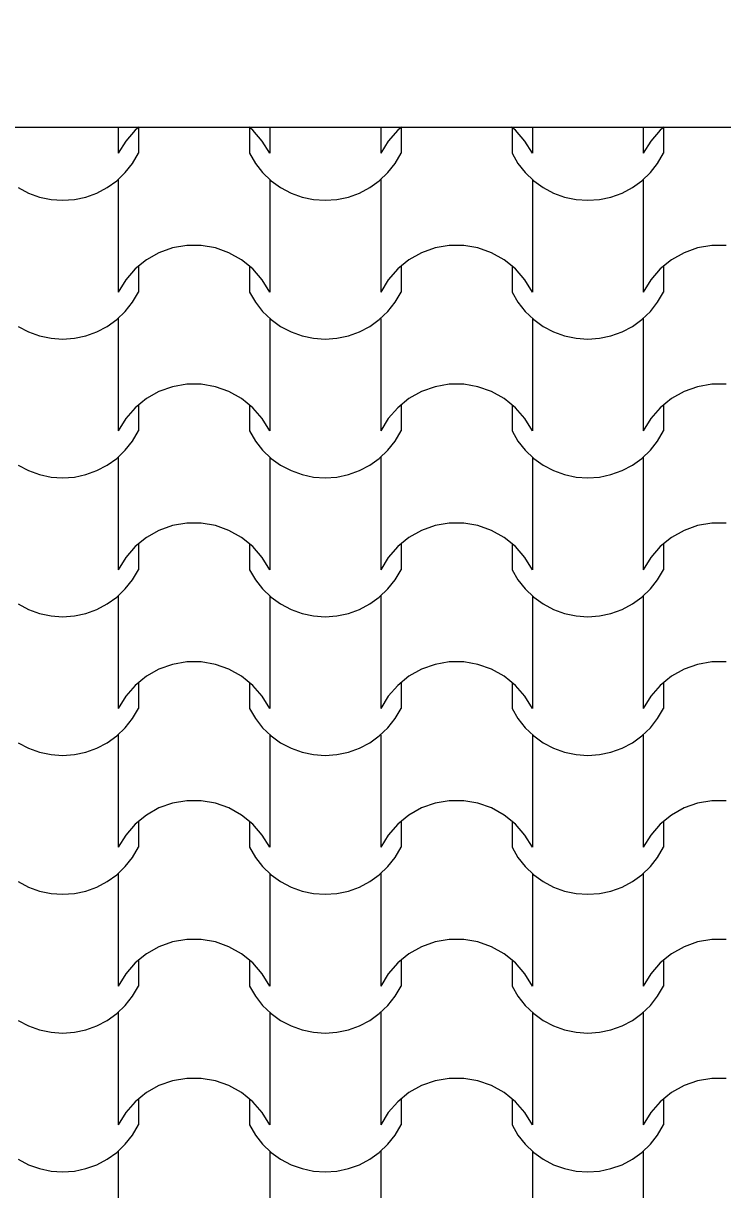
# Model space of a CAD drawing. Header units: millimetres. Extents: x 318905 to 439572, y -5133 to 105868.
# Drawn here: x 404061 to 404819, y 6484 to 7747 of the extents above; entities that cross this region are included whole.
import ezdxf

# ---------------------------------------------------------------- set-up
doc = ezdxf.new("R2010")
doc.units = ezdxf.units.MM
doc.header["$MEASUREMENT"] = 0
for name, color, linetype, lineweight in [('0_Stylo_No__98', 154, 'Continuous', 0), ('2D -  Dessin général_Stylo_No__1', 7, 'Continuous', 5), ('OMBRES_Stylo_No__1', 7, 'Continuous', 5)]:
    doc.layers.add(name, color=color, linetype=linetype, lineweight=lineweight)
doc.layers.add('OMBRES_Stylo_No__82', color=7, linetype='Continuous', lineweight=13, true_color=0xaaaaaa)
doc.styles.add('STYLE_GENERE_3', font='')
doc.styles.get('STYLE_GENERE_3').set_extended_font_data('Arial')
doc.dimstyles.new('STYLE_GENERE__1', dxfattribs={"dimtxt": 200, "dimasz": 142.5, "dimexe": 0.18, "dimexo": 500, "dimgap": 0.09, "dimtad": 0, "dimtih": 1, "dimtoh": 1, "dimlfac": 0.001, "dimzin": 0, "dimdsep": 46, "dimtxsty": 'STYLE_GENERE_3', "dimblk": 'ARROWHEAD_6', "dimblk1": 'ARROWHEAD_6', "dimblk2": 'ARROWHEAD_6', "dimcen": 0.09, "dimclrd": 154, "dimclre": 154, "dimclrt": 154, "dimazin": 0, "dimtfac": 1, "dimtdec": 4, "dimtmove": 0, "dimatfit": 3, "dimfxl": 0, "dimtolj": 1, "dimtzin": 0, "dimarcsym": 0})

# ---------------------------------------------------------------- blocks, each defined once
blk = doc.blocks.new('*X109')
at = {"layer": 'OMBRES_Stylo_No__82', "linetype": 'Continuous'}
for p, q in [((404164, 7634.5), (404164, 7606.2)), ((404182.4, 7631.3), (404172.1, 7619.5)), ((404186.3, 7634.5), (404182.4, 7631.3)), ((404186, 7634.2), (404186, 7606.2)), ((404309.8, 7631.3), (404305.8, 7634.5)), ((404306.2, 7634.2), (404306.2, 7606.2)), ((404320.1, 7619.5), (404309.8, 7631.3)), ((404328.2, 7634.5), (404328.2, 7606.2)), ((404448.4, 7634.5), (404448.4, 7606.2)), ((404466.9, 7631.3), (404456.6, 7619.5)), ((404470.8, 7634.5), (404466.9, 7631.3)), ((404470.4, 7634.2), (404470.4, 7606.2)), ((404594.3, 7631.3), (404590.3, 7634.5)), ((404590.7, 7634.2), (404590.7, 7606.2)), ((404604.5, 7619.5), (404594.3, 7631.3)), ((404612.7, 7634.5), (404612.7, 7606.2)), ((404732.9, 7634.5), (404732.9, 7606.2)), ((404751.3, 7631.3), (404741.1, 7619.5)), ((404755.3, 7634.5), (404751.3, 7631.3)), ((404754.9, 7634.2), (404754.9, 7606.2)), ((404172.1, 7619.5), (404164, 7606.2)), ((404328.2, 7606.2), (404320.1, 7619.5)), ((404456.6, 7619.5), (404448.4, 7606.2)), ((404612.7, 7606.2), (404604.5, 7619.5)), ((404741.1, 7619.5), (404732.9, 7606.2)), ((404179.5, 7595.2), (404186, 7606.2)), ((404306.2, 7606.2), (404312.6, 7595.2)), ((404464, 7595.2), (404470.4, 7606.2)), ((404590.7, 7606.2), (404597.1, 7595.2)), ((404748.5, 7595.2), (404754.9, 7606.2)), ((404171.6, 7585.3), (404179.5, 7595.2)), ((404312.6, 7595.2), (404320.5, 7585.3)), ((404456.1, 7585.3), (404464, 7595.2)), ((404597.1, 7595.2), (404605, 7585.3)), ((404740.6, 7585.3), (404748.5, 7595.2)), ((404162.4, 7576.5), (404171.6, 7585.3)), ((404320.5, 7585.3), (404329.7, 7576.5)), ((404446.9, 7576.5), (404456.1, 7585.3)), ((404605, 7585.3), (404614.2, 7576.5)), ((404731.4, 7576.5), (404740.6, 7585.3)), ((404055.5, 7569.1), (404066.8, 7563.1)), ((404140.9, 7563.1), (404152.1, 7569.1)), ((404152.1, 7569.1), (404162.4, 7576.5)), ((404164, 7577.8), (404164, 7516.8)), ((404328.2, 7577.8), (404328.2, 7516.8)), ((404329.7, 7576.5), (404340, 7569.1)), ((404340, 7569.1), (404351.3, 7563.1)), ((404425.4, 7563.1), (404436.6, 7569.1)), ((404436.6, 7569.1), (404446.9, 7576.5)), ((404448.4, 7577.8), (404448.4, 7516.8)), ((404612.7, 7577.8), (404612.7, 7516.8)), ((404614.2, 7576.5), (404624.5, 7569.1)), ((404624.5, 7569.1), (404635.7, 7563.1)), ((404709.9, 7563.1), (404721.1, 7569.1)), ((404721.1, 7569.1), (404731.4, 7576.5)), ((404732.9, 7577.8), (404732.9, 7516.8)), ((404066.8, 7563.1), (404078.7, 7558.8)), ((404078.7, 7558.8), (404091.2, 7556.2)), ((404091.2, 7556.2), (404103.8, 7555.3)), ((404103.8, 7555.3), (404116.5, 7556.2)), ((404116.5, 7556.2), (404128.9, 7558.8)), ((404128.9, 7558.8), (404140.9, 7563.1)), ((404351.3, 7563.1), (404363.2, 7558.8)), ((404363.2, 7558.8), (404375.6, 7556.2)), ((404375.6, 7556.2), (404388.3, 7555.3)), ((404388.3, 7555.3), (404401, 7556.2)), ((404401, 7556.2), (404413.4, 7558.8)), ((404413.4, 7558.8), (404425.4, 7563.1)), ((404635.7, 7563.1), (404647.7, 7558.8)), ((404647.7, 7558.8), (404660.1, 7556.2)), ((404660.1, 7556.2), (404672.8, 7555.3)), ((404672.8, 7555.3), (404685.5, 7556.2)), ((404685.5, 7556.2), (404697.9, 7558.8)), ((404697.9, 7558.8), (404709.9, 7563.1)), ((404164, 7516.8), (404164, 7455.8)), ((404328.2, 7516.8), (404328.2, 7455.8)), ((404448.4, 7516.8), (404448.4, 7455.8)), ((404612.7, 7516.8), (404612.7, 7455.8)), ((404732.9, 7516.8), (404732.9, 7455.8)), ((404222.9, 7503.7), (404208.1, 7498.5)), ((404238.3, 7506.3), (404222.9, 7503.7)), ((404246.1, 7506.3), (404238.3, 7506.3)), ((404253.9, 7506.3), (404246.1, 7506.3)), ((404269.3, 7503.7), (404253.9, 7506.3)), ((404284, 7498.5), (404269.3, 7503.7)), ((404507.3, 7503.7), (404492.6, 7498.5)), ((404522.7, 7506.3), (404507.3, 7503.7)), ((404530.6, 7506.3), (404522.7, 7506.3)), ((404538.4, 7506.3), (404530.6, 7506.3)), ((404553.8, 7503.7), (404538.4, 7506.3)), ((404568.5, 7498.5), (404553.8, 7503.7)), ((404791.8, 7503.7), (404777.1, 7498.5)), ((404807.2, 7506.3), (404791.8, 7503.7)), ((404815, 7506.3), (404807.2, 7506.3)), ((404822.9, 7506.3), (404815, 7506.3)), ((404208.1, 7498.5), (404194.5, 7490.8)), ((404297.7, 7490.8), (404284, 7498.5)), ((404492.6, 7498.5), (404479, 7490.8)), ((404582.1, 7490.8), (404568.5, 7498.5)), ((404777.1, 7498.5), (404763.5, 7490.8)), ((404182.4, 7481), (404172.1, 7469.2)), ((404194.5, 7490.8), (404182.4, 7481)), ((404186, 7483.9), (404186, 7455.8)), ((404309.8, 7481), (404297.7, 7490.8)), ((404306.2, 7483.9), (404306.2, 7455.8)), ((404320.1, 7469.2), (404309.8, 7481)), ((404466.9, 7481), (404456.6, 7469.2)), ((404479, 7490.8), (404466.9, 7481)), ((404470.4, 7483.9), (404470.4, 7455.8)), ((404594.3, 7481), (404582.1, 7490.8)), ((404590.7, 7483.9), (404590.7, 7455.8)), ((404604.5, 7469.2), (404594.3, 7481)), ((404751.3, 7481), (404741.1, 7469.2)), ((404763.5, 7490.8), (404751.3, 7481)), ((404754.9, 7483.9), (404754.9, 7455.8)), ((404172.1, 7469.2), (404164, 7455.8)), ((404328.2, 7455.8), (404320.1, 7469.2)), ((404456.6, 7469.2), (404448.4, 7455.8)), ((404612.7, 7455.8), (404604.5, 7469.2)), ((404741.1, 7469.2), (404732.9, 7455.8)), ((404179.5, 7444.9), (404186, 7455.8)), ((404306.2, 7455.8), (404312.6, 7444.9)), ((404464, 7444.9), (404470.4, 7455.8)), ((404590.7, 7455.8), (404597.1, 7444.9)), ((404748.5, 7444.9), (404754.9, 7455.8)), ((404171.6, 7434.9), (404179.5, 7444.9)), ((404312.6, 7444.9), (404320.5, 7434.9)), ((404456.1, 7434.9), (404464, 7444.9)), ((404597.1, 7444.9), (404605, 7434.9)), ((404740.6, 7434.9), (404748.5, 7444.9)), ((404162.4, 7426.2), (404171.6, 7434.9)), ((404320.5, 7434.9), (404329.7, 7426.2)), ((404446.9, 7426.2), (404456.1, 7434.9)), ((404605, 7434.9), (404614.2, 7426.2)), ((404731.4, 7426.2), (404740.6, 7434.9)), ((404055.5, 7418.7), (404066.8, 7412.8)), ((404140.9, 7412.8), (404152.1, 7418.7)), ((404152.1, 7418.7), (404162.4, 7426.2)), ((404164, 7427.4), (404164, 7366.5)), ((404328.2, 7427.4), (404328.2, 7366.5)), ((404329.7, 7426.2), (404340, 7418.7)), ((404340, 7418.7), (404351.3, 7412.8)), ((404425.4, 7412.8), (404436.6, 7418.7)), ((404436.6, 7418.7), (404446.9, 7426.2)), ((404448.4, 7427.4), (404448.4, 7366.5)), ((404612.7, 7427.4), (404612.7, 7366.5)), ((404614.2, 7426.2), (404624.5, 7418.7)), ((404624.5, 7418.7), (404635.7, 7412.8)), ((404709.9, 7412.8), (404721.1, 7418.7)), ((404721.1, 7418.7), (404731.4, 7426.2)), ((404732.9, 7427.4), (404732.9, 7366.5)), ((404066.8, 7412.8), (404078.7, 7408.5)), ((404078.7, 7408.5), (404091.2, 7405.9)), ((404091.2, 7405.9), (404103.8, 7405)), ((404103.8, 7405), (404116.5, 7405.9)), ((404116.5, 7405.9), (404128.9, 7408.5)), ((404128.9, 7408.5), (404140.9, 7412.8)), ((404351.3, 7412.8), (404363.2, 7408.5)), ((404363.2, 7408.5), (404375.6, 7405.9)), ((404375.6, 7405.9), (404388.3, 7405)), ((404388.3, 7405), (404401, 7405.9)), ((404401, 7405.9), (404413.4, 7408.5)), ((404413.4, 7408.5), (404425.4, 7412.8)), ((404635.7, 7412.8), (404647.7, 7408.5)), ((404647.7, 7408.5), (404660.1, 7405.9)), ((404660.1, 7405.9), (404672.8, 7405)), ((404672.8, 7405), (404685.5, 7405.9)), ((404685.5, 7405.9), (404697.9, 7408.5)), ((404697.9, 7408.5), (404709.9, 7412.8)), ((404164, 7366.5), (404164, 7305.5)), ((404328.2, 7366.5), (404328.2, 7305.5)), ((404448.4, 7366.5), (404448.4, 7305.5)), ((404612.7, 7366.5), (404612.7, 7305.5)), ((404732.9, 7366.5), (404732.9, 7305.5)), ((404222.9, 7353.4), (404208.1, 7348.1)), ((404238.3, 7356), (404222.9, 7353.4)), ((404246.1, 7356), (404238.3, 7356)), ((404253.9, 7356), (404246.1, 7356)), ((404269.3, 7353.4), (404253.9, 7356)), ((404284, 7348.1), (404269.3, 7353.4)), ((404507.3, 7353.4), (404492.6, 7348.1)), ((404522.7, 7356), (404507.3, 7353.4)), ((404530.6, 7356), (404522.7, 7356)), ((404538.4, 7356), (404530.6, 7356)), ((404553.8, 7353.4), (404538.4, 7356)), ((404568.5, 7348.1), (404553.8, 7353.4)), ((404791.8, 7353.4), (404777.1, 7348.1)), ((404807.2, 7356), (404791.8, 7353.4)), ((404815, 7356), (404807.2, 7356)), ((404822.9, 7356), (404815, 7356)), ((404194.5, 7340.5), (404182.4, 7330.6)), ((404208.1, 7348.1), (404194.5, 7340.5)), ((404297.7, 7340.5), (404284, 7348.1)), ((404309.8, 7330.6), (404297.7, 7340.5)), ((404479, 7340.5), (404466.9, 7330.6)), ((404492.6, 7348.1), (404479, 7340.5)), ((404582.1, 7340.5), (404568.5, 7348.1)), ((404594.3, 7330.6), (404582.1, 7340.5)), ((404763.5, 7340.5), (404751.3, 7330.6)), ((404777.1, 7348.1), (404763.5, 7340.5)), ((404182.4, 7330.6), (404172.1, 7318.8)), ((404186, 7333.5), (404186, 7305.5)), ((404306.2, 7333.5), (404306.2, 7305.5)), ((404320.1, 7318.8), (404309.8, 7330.6)), ((404466.9, 7330.6), (404456.6, 7318.8)), ((404470.4, 7333.5), (404470.4, 7305.5)), ((404590.7, 7333.5), (404590.7, 7305.5)), ((404604.5, 7318.8), (404594.3, 7330.6)), ((404751.3, 7330.6), (404741.1, 7318.8)), ((404754.9, 7333.5), (404754.9, 7305.5)), ((404172.1, 7318.8), (404164, 7305.5)), ((404328.2, 7305.5), (404320.1, 7318.8)), ((404456.6, 7318.8), (404448.4, 7305.5)), ((404612.7, 7305.5), (404604.5, 7318.8)), ((404741.1, 7318.8), (404732.9, 7305.5)), ((404179.5, 7294.5), (404186, 7305.5)), ((404306.2, 7305.5), (404312.6, 7294.5)), ((404464, 7294.5), (404470.4, 7305.5)), ((404590.7, 7305.5), (404597.1, 7294.5)), ((404748.5, 7294.5), (404754.9, 7305.5)), ((404171.6, 7284.6), (404179.5, 7294.5)), ((404312.6, 7294.5), (404320.5, 7284.6)), ((404456.1, 7284.6), (404464, 7294.5)), ((404597.1, 7294.5), (404605, 7284.6)), ((404740.6, 7284.6), (404748.5, 7294.5)), ((404162.4, 7275.8), (404171.6, 7284.6)), ((404164, 7277.1), (404164, 7216.1)), ((404320.5, 7284.6), (404329.7, 7275.8)), ((404328.2, 7277.1), (404328.2, 7216.1)), ((404446.9, 7275.8), (404456.1, 7284.6)), ((404448.4, 7277.1), (404448.4, 7216.1)), ((404605, 7284.6), (404614.2, 7275.8)), ((404612.7, 7277.1), (404612.7, 7216.1)), ((404731.4, 7275.8), (404740.6, 7284.6)), ((404732.9, 7277.1), (404732.9, 7216.1)), ((404055.5, 7268.4), (404066.8, 7262.5)), ((404140.9, 7262.5), (404152.1, 7268.4)), ((404152.1, 7268.4), (404162.4, 7275.8)), ((404329.7, 7275.8), (404340, 7268.4)), ((404340, 7268.4), (404351.3, 7262.5)), ((404425.4, 7262.5), (404436.6, 7268.4)), ((404436.6, 7268.4), (404446.9, 7275.8)), ((404614.2, 7275.8), (404624.5, 7268.4)), ((404624.5, 7268.4), (404635.7, 7262.5)), ((404709.9, 7262.5), (404721.1, 7268.4)), ((404721.1, 7268.4), (404731.4, 7275.8)), ((404066.8, 7262.5), (404078.7, 7258.2)), ((404078.7, 7258.2), (404091.2, 7255.5)), ((404091.2, 7255.5), (404103.8, 7254.7)), ((404103.8, 7254.7), (404116.5, 7255.5)), ((404116.5, 7255.5), (404128.9, 7258.2)), ((404128.9, 7258.2), (404140.9, 7262.5)), ((404351.3, 7262.5), (404363.2, 7258.2)), ((404363.2, 7258.2), (404375.6, 7255.5)), ((404375.6, 7255.5), (404388.3, 7254.7)), ((404388.3, 7254.7), (404401, 7255.5)), ((404401, 7255.5), (404413.4, 7258.2)), ((404413.4, 7258.2), (404425.4, 7262.5)), ((404635.7, 7262.5), (404647.7, 7258.2)), ((404647.7, 7258.2), (404660.1, 7255.5)), ((404660.1, 7255.5), (404672.8, 7254.7)), ((404672.8, 7254.7), (404685.5, 7255.5)), ((404685.5, 7255.5), (404697.9, 7258.2)), ((404697.9, 7258.2), (404709.9, 7262.5)), ((404164, 7216.1), (404164, 7155.2)), ((404328.2, 7216.1), (404328.2, 7155.2)), ((404448.4, 7216.1), (404448.4, 7155.2)), ((404612.7, 7216.1), (404612.7, 7155.2)), ((404732.9, 7216.1), (404732.9, 7155.2)), ((404222.9, 7203), (404208.1, 7197.8)), ((404238.3, 7205.7), (404222.9, 7203)), ((404246.1, 7205.7), (404238.3, 7205.7)), ((404253.9, 7205.7), (404246.1, 7205.7)), ((404269.3, 7203), (404253.9, 7205.7)), ((404284, 7197.8), (404269.3, 7203)), ((404507.3, 7203), (404492.6, 7197.8)), ((404522.7, 7205.7), (404507.3, 7203)), ((404530.6, 7205.7), (404522.7, 7205.7)), ((404538.4, 7205.7), (404530.6, 7205.7)), ((404553.8, 7203), (404538.4, 7205.7)), ((404568.5, 7197.8), (404553.8, 7203)), ((404791.8, 7203), (404777.1, 7197.8)), ((404807.2, 7205.7), (404791.8, 7203)), ((404815, 7205.7), (404807.2, 7205.7)), ((404822.9, 7205.7), (404815, 7205.7)), ((404194.5, 7190.1), (404182.4, 7180.3)), ((404208.1, 7197.8), (404194.5, 7190.1)), ((404297.7, 7190.1), (404284, 7197.8)), ((404309.8, 7180.3), (404297.7, 7190.1)), ((404479, 7190.1), (404466.9, 7180.3)), ((404492.6, 7197.8), (404479, 7190.1)), ((404582.1, 7190.1), (404568.5, 7197.8)), ((404594.3, 7180.3), (404582.1, 7190.1)), ((404763.5, 7190.1), (404751.3, 7180.3)), ((404777.1, 7197.8), (404763.5, 7190.1)), ((404182.4, 7180.3), (404172.1, 7168.5)), ((404186, 7183.2), (404186, 7155.2)), ((404306.2, 7183.2), (404306.2, 7155.2)), ((404320.1, 7168.5), (404309.8, 7180.3)), ((404466.9, 7180.3), (404456.6, 7168.5)), ((404470.4, 7183.2), (404470.4, 7155.2)), ((404590.7, 7183.2), (404590.7, 7155.2)), ((404604.5, 7168.5), (404594.3, 7180.3)), ((404751.3, 7180.3), (404741.1, 7168.5)), ((404754.9, 7183.2), (404754.9, 7155.2)), ((404172.1, 7168.5), (404164, 7155.2)), ((404328.2, 7155.2), (404320.1, 7168.5)), ((404456.6, 7168.5), (404448.4, 7155.2)), ((404612.7, 7155.2), (404604.5, 7168.5)), ((404741.1, 7168.5), (404732.9, 7155.2)), ((404179.5, 7144.2), (404186, 7155.2)), ((404306.2, 7155.2), (404312.6, 7144.2)), ((404464, 7144.2), (404470.4, 7155.2)), ((404590.7, 7155.2), (404597.1, 7144.2)), ((404748.5, 7144.2), (404754.9, 7155.2)), ((404171.6, 7134.3), (404179.5, 7144.2)), ((404312.6, 7144.2), (404320.5, 7134.3)), ((404456.1, 7134.3), (404464, 7144.2)), ((404597.1, 7144.2), (404605, 7134.3)), ((404740.6, 7134.3), (404748.5, 7144.2)), ((404152.1, 7118.1), (404162.4, 7125.5)), ((404162.4, 7125.5), (404171.6, 7134.3)), ((404164, 7126.8), (404164, 7065.8)), ((404320.5, 7134.3), (404329.7, 7125.5)), ((404328.2, 7126.8), (404328.2, 7065.8)), ((404329.7, 7125.5), (404340, 7118.1)), ((404436.6, 7118.1), (404446.9, 7125.5)), ((404446.9, 7125.5), (404456.1, 7134.3)), ((404448.4, 7126.8), (404448.4, 7065.8)), ((404605, 7134.3), (404614.2, 7125.5)), ((404612.7, 7126.8), (404612.7, 7065.8)), ((404614.2, 7125.5), (404624.5, 7118.1)), ((404721.1, 7118.1), (404731.4, 7125.5)), ((404731.4, 7125.5), (404740.6, 7134.3)), ((404732.9, 7126.8), (404732.9, 7065.8)), ((404055.5, 7118.1), (404066.8, 7112.1)), ((404066.8, 7112.1), (404078.7, 7107.8)), ((404128.9, 7107.8), (404140.9, 7112.1)), ((404140.9, 7112.1), (404152.1, 7118.1)), ((404340, 7118.1), (404351.3, 7112.1)), ((404351.3, 7112.1), (404363.2, 7107.8)), ((404413.4, 7107.8), (404425.4, 7112.1)), ((404425.4, 7112.1), (404436.6, 7118.1)), ((404624.5, 7118.1), (404635.7, 7112.1)), ((404635.7, 7112.1), (404647.7, 7107.8)), ((404697.9, 7107.8), (404709.9, 7112.1)), ((404709.9, 7112.1), (404721.1, 7118.1)), ((404078.7, 7107.8), (404091.2, 7105.2)), ((404091.2, 7105.2), (404103.8, 7104.3)), ((404103.8, 7104.3), (404116.5, 7105.2)), ((404116.5, 7105.2), (404128.9, 7107.8)), ((404363.2, 7107.8), (404375.6, 7105.2)), ((404375.6, 7105.2), (404388.3, 7104.3)), ((404388.3, 7104.3), (404401, 7105.2)), ((404401, 7105.2), (404413.4, 7107.8)), ((404647.7, 7107.8), (404660.1, 7105.2)), ((404660.1, 7105.2), (404672.8, 7104.3)), ((404672.8, 7104.3), (404685.5, 7105.2)), ((404685.5, 7105.2), (404697.9, 7107.8)), ((404164, 7065.8), (404164, 7004.8)), ((404328.2, 7065.8), (404328.2, 7004.8)), ((404448.4, 7065.8), (404448.4, 7004.8)), ((404612.7, 7065.8), (404612.7, 7004.8)), ((404732.9, 7065.8), (404732.9, 7004.8)), ((404222.9, 7052.7), (404208.1, 7047.4)), ((404238.3, 7055.3), (404222.9, 7052.7)), ((404246.1, 7055.3), (404238.3, 7055.3)), ((404253.9, 7055.3), (404246.1, 7055.3)), ((404269.3, 7052.7), (404253.9, 7055.3)), ((404284, 7047.4), (404269.3, 7052.7)), ((404507.3, 7052.7), (404492.6, 7047.4)), ((404522.7, 7055.3), (404507.3, 7052.7)), ((404530.6, 7055.3), (404522.7, 7055.3)), ((404538.4, 7055.3), (404530.6, 7055.3)), ((404553.8, 7052.7), (404538.4, 7055.3)), ((404568.5, 7047.4), (404553.8, 7052.7)), ((404791.8, 7052.7), (404777.1, 7047.4)), ((404807.2, 7055.3), (404791.8, 7052.7)), ((404815, 7055.3), (404807.2, 7055.3)), ((404822.9, 7055.3), (404815, 7055.3)), ((404194.5, 7039.8), (404182.4, 7029.9)), ((404208.1, 7047.4), (404194.5, 7039.8)), ((404297.7, 7039.8), (404284, 7047.4)), ((404309.8, 7029.9), (404297.7, 7039.8)), ((404479, 7039.8), (404466.9, 7029.9)), ((404492.6, 7047.4), (404479, 7039.8)), ((404582.1, 7039.8), (404568.5, 7047.4)), ((404594.3, 7029.9), (404582.1, 7039.8)), ((404763.5, 7039.8), (404751.3, 7029.9)), ((404777.1, 7047.4), (404763.5, 7039.8)), ((404182.4, 7029.9), (404172.1, 7018.2)), ((404186, 7032.9), (404186, 7004.8)), ((404306.2, 7032.9), (404306.2, 7004.8)), ((404320.1, 7018.2), (404309.8, 7029.9)), ((404466.9, 7029.9), (404456.6, 7018.2)), ((404470.4, 7032.9), (404470.4, 7004.8)), ((404590.7, 7032.9), (404590.7, 7004.8)), ((404604.5, 7018.2), (404594.3, 7029.9)), ((404751.3, 7029.9), (404741.1, 7018.2)), ((404754.9, 7032.9), (404754.9, 7004.8)), ((404172.1, 7018.2), (404164, 7004.8)), ((404328.2, 7004.8), (404320.1, 7018.2)), ((404456.6, 7018.2), (404448.4, 7004.8)), ((404612.7, 7004.8), (404604.5, 7018.2)), ((404741.1, 7018.2), (404732.9, 7004.8)), ((404179.5, 6993.9), (404186, 7004.8)), ((404306.2, 7004.8), (404312.6, 6993.9)), ((404464, 6993.9), (404470.4, 7004.8)), ((404590.7, 7004.8), (404597.1, 6993.9)), ((404748.5, 6993.9), (404754.9, 7004.8)), ((404171.6, 6983.9), (404179.5, 6993.9)), ((404312.6, 6993.9), (404320.5, 6983.9)), ((404456.1, 6983.9), (404464, 6993.9)), ((404597.1, 6993.9), (404605, 6983.9)), ((404740.6, 6983.9), (404748.5, 6993.9)), ((404152.1, 6967.7), (404162.4, 6975.1)), ((404162.4, 6975.1), (404171.6, 6983.9)), ((404164, 6976.4), (404164, 6915.5)), ((404320.5, 6983.9), (404329.7, 6975.1)), ((404328.2, 6976.4), (404328.2, 6915.5)), ((404329.7, 6975.1), (404340, 6967.7)), ((404436.6, 6967.7), (404446.9, 6975.1)), ((404446.9, 6975.1), (404456.1, 6983.9)), ((404448.4, 6976.4), (404448.4, 6915.5)), ((404605, 6983.9), (404614.2, 6975.1)), ((404612.7, 6976.4), (404612.7, 6915.5)), ((404614.2, 6975.1), (404624.5, 6967.7)), ((404721.1, 6967.7), (404731.4, 6975.1)), ((404731.4, 6975.1), (404740.6, 6983.9)), ((404732.9, 6976.4), (404732.9, 6915.5)), ((404055.5, 6967.7), (404066.8, 6961.8)), ((404066.8, 6961.8), (404078.7, 6957.5)), ((404128.9, 6957.5), (404140.9, 6961.8)), ((404140.9, 6961.8), (404152.1, 6967.7)), ((404340, 6967.7), (404351.3, 6961.8)), ((404351.3, 6961.8), (404363.2, 6957.5)), ((404413.4, 6957.5), (404425.4, 6961.8)), ((404425.4, 6961.8), (404436.6, 6967.7)), ((404624.5, 6967.7), (404635.7, 6961.8)), ((404635.7, 6961.8), (404647.7, 6957.5)), ((404697.9, 6957.5), (404709.9, 6961.8)), ((404709.9, 6961.8), (404721.1, 6967.7)), ((404078.7, 6957.5), (404091.2, 6954.9)), ((404091.2, 6954.9), (404103.8, 6954)), ((404103.8, 6954), (404116.5, 6954.9)), ((404116.5, 6954.9), (404128.9, 6957.5)), ((404363.2, 6957.5), (404375.6, 6954.9)), ((404375.6, 6954.9), (404388.3, 6954)), ((404388.3, 6954), (404401, 6954.9)), ((404401, 6954.9), (404413.4, 6957.5)), ((404647.7, 6957.5), (404660.1, 6954.9)), ((404660.1, 6954.9), (404672.8, 6954)), ((404672.8, 6954), (404685.5, 6954.9)), ((404685.5, 6954.9), (404697.9, 6957.5)), ((404164, 6915.5), (404164, 6854.5)), ((404328.2, 6915.5), (404328.2, 6854.5)), ((404448.4, 6915.5), (404448.4, 6854.5)), ((404612.7, 6915.5), (404612.7, 6854.5)), ((404732.9, 6915.5), (404732.9, 6854.5)), ((404222.9, 6902.3), (404208.1, 6897.1)), ((404238.3, 6905), (404222.9, 6902.3)), ((404246.1, 6905), (404238.3, 6905)), ((404253.9, 6905), (404246.1, 6905)), ((404269.3, 6902.3), (404253.9, 6905)), ((404284, 6897.1), (404269.3, 6902.3)), ((404507.3, 6902.3), (404492.6, 6897.1)), ((404522.7, 6905), (404507.3, 6902.3)), ((404530.6, 6905), (404522.7, 6905)), ((404538.4, 6905), (404530.6, 6905)), ((404553.8, 6902.3), (404538.4, 6905)), ((404568.5, 6897.1), (404553.8, 6902.3)), ((404791.8, 6902.3), (404777.1, 6897.1)), ((404807.2, 6905), (404791.8, 6902.3)), ((404815, 6905), (404807.2, 6905)), ((404822.9, 6905), (404815, 6905)), ((404194.5, 6889.5), (404182.4, 6879.6)), ((404208.1, 6897.1), (404194.5, 6889.5)), ((404297.7, 6889.5), (404284, 6897.1)), ((404309.8, 6879.6), (404297.7, 6889.5)), ((404479, 6889.5), (404466.9, 6879.6)), ((404492.6, 6897.1), (404479, 6889.5)), ((404582.1, 6889.5), (404568.5, 6897.1)), ((404594.3, 6879.6), (404582.1, 6889.5)), ((404763.5, 6889.5), (404751.3, 6879.6)), ((404777.1, 6897.1), (404763.5, 6889.5)), ((404182.4, 6879.6), (404172.1, 6867.8)), ((404186, 6882.5), (404186, 6854.5)), ((404306.2, 6882.5), (404306.2, 6854.5)), ((404320.1, 6867.8), (404309.8, 6879.6)), ((404466.9, 6879.6), (404456.6, 6867.8)), ((404470.4, 6882.5), (404470.4, 6854.5)), ((404590.7, 6882.5), (404590.7, 6854.5)), ((404604.5, 6867.8), (404594.3, 6879.6)), ((404751.3, 6879.6), (404741.1, 6867.8)), ((404754.9, 6882.5), (404754.9, 6854.5)), ((404172.1, 6867.8), (404164, 6854.5)), ((404328.2, 6854.5), (404320.1, 6867.8)), ((404456.6, 6867.8), (404448.4, 6854.5)), ((404612.7, 6854.5), (404604.5, 6867.8)), ((404741.1, 6867.8), (404732.9, 6854.5)), ((404179.5, 6843.5), (404186, 6854.5)), ((404306.2, 6854.5), (404312.6, 6843.5)), ((404464, 6843.5), (404470.4, 6854.5)), ((404590.7, 6854.5), (404597.1, 6843.5)), ((404748.5, 6843.5), (404754.9, 6854.5)), ((404171.6, 6833.6), (404179.5, 6843.5)), ((404312.6, 6843.5), (404320.5, 6833.6)), ((404456.1, 6833.6), (404464, 6843.5)), ((404597.1, 6843.5), (404605, 6833.6)), ((404740.6, 6833.6), (404748.5, 6843.5)), ((404152.1, 6817.4), (404162.4, 6824.8)), ((404162.4, 6824.8), (404171.6, 6833.6)), ((404164, 6826.1), (404164, 6765.1)), ((404320.5, 6833.6), (404329.7, 6824.8)), ((404328.2, 6826.1), (404328.2, 6765.1)), ((404329.7, 6824.8), (404340, 6817.4)), ((404436.6, 6817.4), (404446.9, 6824.8)), ((404446.9, 6824.8), (404456.1, 6833.6)), ((404448.4, 6826.1), (404448.4, 6765.1)), ((404605, 6833.6), (404614.2, 6824.8)), ((404612.7, 6826.1), (404612.7, 6765.1)), ((404614.2, 6824.8), (404624.5, 6817.4)), ((404721.1, 6817.4), (404731.4, 6824.8)), ((404731.4, 6824.8), (404740.6, 6833.6)), ((404732.9, 6826.1), (404732.9, 6765.1)), ((404055.5, 6817.4), (404066.8, 6811.5)), ((404066.8, 6811.5), (404078.7, 6807.2)), ((404128.9, 6807.2), (404140.9, 6811.5)), ((404140.9, 6811.5), (404152.1, 6817.4)), ((404340, 6817.4), (404351.3, 6811.5)), ((404351.3, 6811.5), (404363.2, 6807.2)), ((404413.4, 6807.2), (404425.4, 6811.5)), ((404425.4, 6811.5), (404436.6, 6817.4)), ((404624.5, 6817.4), (404635.7, 6811.5)), ((404635.7, 6811.5), (404647.7, 6807.2)), ((404697.9, 6807.2), (404709.9, 6811.5)), ((404709.9, 6811.5), (404721.1, 6817.4)), ((404078.7, 6807.2), (404091.2, 6804.5)), ((404091.2, 6804.5), (404103.8, 6803.7)), ((404103.8, 6803.7), (404116.5, 6804.5)), ((404116.5, 6804.5), (404128.9, 6807.2)), ((404363.2, 6807.2), (404375.6, 6804.5)), ((404375.6, 6804.5), (404388.3, 6803.7)), ((404388.3, 6803.7), (404401, 6804.5)), ((404401, 6804.5), (404413.4, 6807.2)), ((404647.7, 6807.2), (404660.1, 6804.5)), ((404660.1, 6804.5), (404672.8, 6803.7)), ((404672.8, 6803.7), (404685.5, 6804.5)), ((404685.5, 6804.5), (404697.9, 6807.2)), ((404164, 6765.1), (404164, 6704.2)), ((404328.2, 6765.1), (404328.2, 6704.2)), ((404448.4, 6765.1), (404448.4, 6704.2)), ((404612.7, 6765.1), (404612.7, 6704.2)), ((404732.9, 6765.1), (404732.9, 6704.2)), ((404208.1, 6746.8), (404194.5, 6739.1)), ((404222.9, 6752), (404208.1, 6746.8)), ((404238.3, 6754.7), (404222.9, 6752)), ((404246.1, 6754.7), (404238.3, 6754.7)), ((404253.9, 6754.7), (404246.1, 6754.7)), ((404269.3, 6752), (404253.9, 6754.7)), ((404284, 6746.8), (404269.3, 6752)), ((404297.7, 6739.1), (404284, 6746.8)), ((404492.6, 6746.8), (404479, 6739.1)), ((404507.3, 6752), (404492.6, 6746.8)), ((404522.7, 6754.7), (404507.3, 6752)), ((404530.6, 6754.7), (404522.7, 6754.7)), ((404538.4, 6754.7), (404530.6, 6754.7)), ((404553.8, 6752), (404538.4, 6754.7)), ((404568.5, 6746.8), (404553.8, 6752)), ((404582.1, 6739.1), (404568.5, 6746.8)), ((404777.1, 6746.8), (404763.5, 6739.1)), ((404791.8, 6752), (404777.1, 6746.8)), ((404807.2, 6754.7), (404791.8, 6752)), ((404815, 6754.7), (404807.2, 6754.7)), ((404822.9, 6754.7), (404815, 6754.7)), ((404194.5, 6739.1), (404182.4, 6729.3)), ((404309.8, 6729.3), (404297.7, 6739.1)), ((404479, 6739.1), (404466.9, 6729.3)), ((404594.3, 6729.3), (404582.1, 6739.1)), ((404763.5, 6739.1), (404751.3, 6729.3)), ((404182.4, 6729.3), (404172.1, 6717.5)), ((404186, 6732.2), (404186, 6704.2)), ((404306.2, 6732.2), (404306.2, 6704.2)), ((404320.1, 6717.5), (404309.8, 6729.3)), ((404466.9, 6729.3), (404456.6, 6717.5)), ((404470.4, 6732.2), (404470.4, 6704.2)), ((404590.7, 6732.2), (404590.7, 6704.2)), ((404604.5, 6717.5), (404594.3, 6729.3)), ((404751.3, 6729.3), (404741.1, 6717.5)), ((404754.9, 6732.2), (404754.9, 6704.2)), ((404172.1, 6717.5), (404164, 6704.2)), ((404328.2, 6704.2), (404320.1, 6717.5)), ((404456.6, 6717.5), (404448.4, 6704.2)), ((404612.7, 6704.2), (404604.5, 6717.5)), ((404741.1, 6717.5), (404732.9, 6704.2)), ((404179.5, 6693.2), (404186, 6704.2)), ((404306.2, 6704.2), (404312.6, 6693.2)), ((404464, 6693.2), (404470.4, 6704.2)), ((404590.7, 6704.2), (404597.1, 6693.2)), ((404748.5, 6693.2), (404754.9, 6704.2)), ((404162.4, 6674.5), (404171.6, 6683.2)), ((404171.6, 6683.2), (404179.5, 6693.2)), ((404312.6, 6693.2), (404320.5, 6683.2)), ((404320.5, 6683.2), (404329.7, 6674.5)), ((404446.9, 6674.5), (404456.1, 6683.2)), ((404456.1, 6683.2), (404464, 6693.2)), ((404597.1, 6693.2), (404605, 6683.2)), ((404605, 6683.2), (404614.2, 6674.5)), ((404731.4, 6674.5), (404740.6, 6683.2)), ((404740.6, 6683.2), (404748.5, 6693.2)), ((404152.1, 6667.1), (404162.4, 6674.5)), ((404164, 6675.8), (404164, 6614.8)), ((404328.2, 6675.8), (404328.2, 6614.8)), ((404329.7, 6674.5), (404340, 6667.1)), ((404436.6, 6667.1), (404446.9, 6674.5)), ((404448.4, 6675.8), (404448.4, 6614.8)), ((404612.7, 6675.8), (404612.7, 6614.8)), ((404614.2, 6674.5), (404624.5, 6667.1)), ((404721.1, 6667.1), (404731.4, 6674.5)), ((404732.9, 6675.8), (404732.9, 6614.8)), ((404055.5, 6667.1), (404066.8, 6661.1)), ((404066.8, 6661.1), (404078.7, 6656.8)), ((404128.9, 6656.8), (404140.9, 6661.1)), ((404140.9, 6661.1), (404152.1, 6667.1)), ((404340, 6667.1), (404351.3, 6661.1)), ((404351.3, 6661.1), (404363.2, 6656.8)), ((404413.4, 6656.8), (404425.4, 6661.1)), ((404425.4, 6661.1), (404436.6, 6667.1)), ((404624.5, 6667.1), (404635.7, 6661.1)), ((404635.7, 6661.1), (404647.7, 6656.8)), ((404697.9, 6656.8), (404709.9, 6661.1)), ((404709.9, 6661.1), (404721.1, 6667.1)), ((404078.7, 6656.8), (404091.2, 6654.2)), ((404091.2, 6654.2), (404103.8, 6653.3)), ((404103.8, 6653.3), (404116.5, 6654.2)), ((404116.5, 6654.2), (404128.9, 6656.8)), ((404363.2, 6656.8), (404375.6, 6654.2)), ((404375.6, 6654.2), (404388.3, 6653.3)), ((404388.3, 6653.3), (404401, 6654.2)), ((404401, 6654.2), (404413.4, 6656.8)), ((404647.7, 6656.8), (404660.1, 6654.2)), ((404660.1, 6654.2), (404672.8, 6653.3)), ((404672.8, 6653.3), (404685.5, 6654.2)), ((404685.5, 6654.2), (404697.9, 6656.8)), ((404164, 6614.8), (404164, 6553.8)), ((404328.2, 6614.8), (404328.2, 6553.8)), ((404448.4, 6614.8), (404448.4, 6553.8)), ((404612.7, 6614.8), (404612.7, 6553.8)), ((404732.9, 6614.8), (404732.9, 6553.8)), ((404208.1, 6596.4), (404194.5, 6588.8)), ((404222.9, 6601.7), (404208.1, 6596.4)), ((404238.3, 6604.3), (404222.9, 6601.7)), ((404246.1, 6604.3), (404238.3, 6604.3)), ((404253.9, 6604.3), (404246.1, 6604.3)), ((404269.3, 6601.7), (404253.9, 6604.3)), ((404284, 6596.4), (404269.3, 6601.7)), ((404297.7, 6588.8), (404284, 6596.4)), ((404492.6, 6596.4), (404479, 6588.8)), ((404507.3, 6601.7), (404492.6, 6596.4)), ((404522.7, 6604.3), (404507.3, 6601.7)), ((404530.6, 6604.3), (404522.7, 6604.3)), ((404538.4, 6604.3), (404530.6, 6604.3)), ((404553.8, 6601.7), (404538.4, 6604.3)), ((404568.5, 6596.4), (404553.8, 6601.7)), ((404582.1, 6588.8), (404568.5, 6596.4)), ((404777.1, 6596.4), (404763.5, 6588.8)), ((404791.8, 6601.7), (404777.1, 6596.4)), ((404807.2, 6604.3), (404791.8, 6601.7)), ((404815, 6604.3), (404807.2, 6604.3)), ((404822.9, 6604.3), (404815, 6604.3)), ((404194.5, 6588.8), (404182.4, 6578.9)), ((404186, 6581.8), (404186, 6553.8)), ((404309.8, 6578.9), (404297.7, 6588.8)), ((404306.2, 6581.8), (404306.2, 6553.8)), ((404479, 6588.8), (404466.9, 6578.9)), ((404470.4, 6581.8), (404470.4, 6553.8)), ((404594.3, 6578.9), (404582.1, 6588.8)), ((404590.7, 6581.8), (404590.7, 6553.8)), ((404763.5, 6588.8), (404751.3, 6578.9)), ((404754.9, 6581.8), (404754.9, 6553.8)), ((404182.4, 6578.9), (404172.1, 6567.2)), ((404320.1, 6567.2), (404309.8, 6578.9)), ((404466.9, 6578.9), (404456.6, 6567.2)), ((404604.5, 6567.2), (404594.3, 6578.9)), ((404751.3, 6578.9), (404741.1, 6567.2)), ((404172.1, 6567.2), (404164, 6553.8)), ((404328.2, 6553.8), (404320.1, 6567.2)), ((404456.6, 6567.2), (404448.4, 6553.8)), ((404612.7, 6553.8), (404604.5, 6567.2)), ((404741.1, 6567.2), (404732.9, 6553.8)), ((404179.5, 6542.9), (404186, 6553.8)), ((404306.2, 6553.8), (404312.6, 6542.9)), ((404464, 6542.9), (404470.4, 6553.8)), ((404590.7, 6553.8), (404597.1, 6542.9)), ((404748.5, 6542.9), (404754.9, 6553.8)), ((404162.4, 6524.1), (404171.6, 6532.9)), ((404171.6, 6532.9), (404179.5, 6542.9)), ((404312.6, 6542.9), (404320.5, 6532.9)), ((404320.5, 6532.9), (404329.7, 6524.1)), ((404446.9, 6524.1), (404456.1, 6532.9)), ((404456.1, 6532.9), (404464, 6542.9)), ((404597.1, 6542.9), (404605, 6532.9)), ((404605, 6532.9), (404614.2, 6524.1)), ((404731.4, 6524.1), (404740.6, 6532.9)), ((404740.6, 6532.9), (404748.5, 6542.9)), ((404152.1, 6516.7), (404162.4, 6524.1)), ((404164, 6525.4), (404164, 6464.5)), ((404328.2, 6525.4), (404328.2, 6464.5)), ((404329.7, 6524.1), (404340, 6516.7)), ((404436.6, 6516.7), (404446.9, 6524.1)), ((404448.4, 6525.4), (404448.4, 6464.5)), ((404612.7, 6525.4), (404612.7, 6464.5)), ((404614.2, 6524.1), (404624.5, 6516.7)), ((404721.1, 6516.7), (404731.4, 6524.1)), ((404732.9, 6525.4), (404732.9, 6464.5)), ((404055.5, 6516.7), (404066.8, 6510.8)), ((404066.8, 6510.8), (404078.7, 6506.5)), ((404078.7, 6506.5), (404091.2, 6503.9)), ((404116.5, 6503.9), (404128.9, 6506.5)), ((404128.9, 6506.5), (404140.9, 6510.8)), ((404140.9, 6510.8), (404152.1, 6516.7)), ((404340, 6516.7), (404351.3, 6510.8)), ((404351.3, 6510.8), (404363.2, 6506.5)), ((404363.2, 6506.5), (404375.6, 6503.9)), ((404401, 6503.9), (404413.4, 6506.5)), ((404413.4, 6506.5), (404425.4, 6510.8)), ((404425.4, 6510.8), (404436.6, 6516.7)), ((404624.5, 6516.7), (404635.7, 6510.8)), ((404635.7, 6510.8), (404647.7, 6506.5)), ((404647.7, 6506.5), (404660.1, 6503.9)), ((404685.5, 6503.9), (404697.9, 6506.5)), ((404697.9, 6506.5), (404709.9, 6510.8)), ((404709.9, 6510.8), (404721.1, 6516.7)), ((404091.2, 6503.9), (404103.8, 6503)), ((404103.8, 6503), (404116.5, 6503.9)), ((404375.6, 6503.9), (404388.3, 6503)), ((404388.3, 6503), (404401, 6503.9)), ((404660.1, 6503.9), (404672.8, 6503)), ((404672.8, 6503), (404685.5, 6503.9))]:
    blk.add_line(p, q, dxfattribs=at)
blk = doc.blocks.new('Hachure_27', base_point=(0, 4000))
at = {"layer": 'OMBRES_Stylo_No__1', "linetype": 'Continuous'}
blk.add_line((399582.6, 7634.5), (406899.6, 7634.5), dxfattribs=at)
at = {"layer": 'OMBRES_Stylo_No__82', "linetype": 'Continuous'}
blk.add_blockref('*X109', (0, 0), dxfattribs=at)
blk = doc.blocks.new('*D131')
at = {"layer": '0_Stylo_No__98', "linetype": 'Continuous'}
for p, q in [((408082.7, 7634.5), (408082.7, 7747)), ((408157.7, 7559.5), (408007.7, 7709.5)), ((408223.3, 7634.5), (407582.7, 7634.5)), ((408082.7, 3678.3), (408082.7, 7634.5)), ((408082.7, -552.4), (408082.7, 3403.7)), ((408007.7, -477.4), (408157.7, -627.4)), ((408582.7, -552.4), (407942.1, -552.4)), ((408082.7, -664.9), (408082.7, -552.4))]:
    blk.add_line(p, q, dxfattribs=at)
at = {"layer": '0_Stylo_No__98', "insert": (407815.8, 3441), "char_height": 200, "attachment_point": 7, "style": 'STYLE_GENERE_3'}
blk.add_mtext('\\A1;{\\pql;\\fArial|b0|i0|c0|p34;8,19}', dxfattribs=at)
blk = doc.blocks.new('ARROWHEAD_6')
at = {"color": 0, "linetype": 'Continuous', "lineweight": 0}
for p, q in [((-0.5, -0.5), (0.5, 0.5)), ((0, 0), (-1, 0))]:
    blk.add_line(p, q, dxfattribs=at)

msp = doc.modelspace()

# ---------------------------------------------------------------- linework, layer by layer
at = {"layer": '2D -  Dessin général_Stylo_No__1', "linetype": 'Continuous'}
msp.add_line((391104.519, 7634.463), (406899.616, 7634.516), dxfattribs=at)

# ---------------------------------------------------------------- block references
at = {"layer": 'OMBRES_Stylo_No__82', "linetype": 'Continuous'}
msp.add_blockref('Hachure_27', (0, 4000), dxfattribs=at)

# ---------------------------------------------------------------- dimensions: what is measured, and where the dimension line sits
at = {"color": 154, "linetype": 'Continuous', "lineweight": 0}
dim = msp.add_linear_dim(base=(408082.725, 7634.463), p1=(408761.305, -552.434), p2=(391104.519, 7634.463), angle=90, dimstyle='STYLE_GENERE__1', dxfattribs=at)
dim.commit()
dim.dimension.update_dxf_attribs({"geometry": '*D131', "text_midpoint": (408110.923, 3541.014), "dimtype": 160})

doc.saveas('drawing.dxf')
